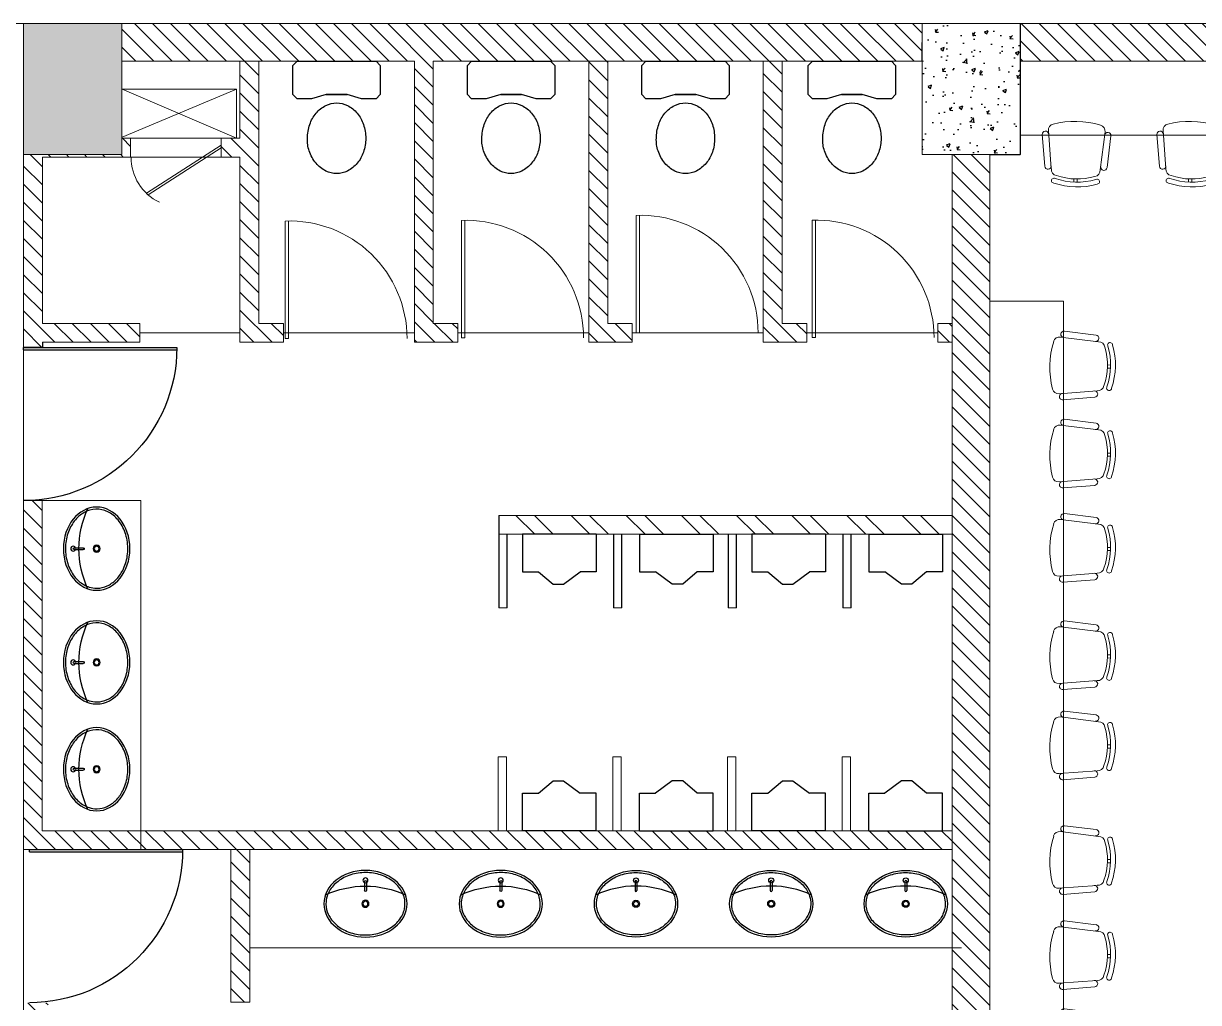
# Model space of a CAD drawing. Header units: millimetres. Extents: x 14520794 to 14796193, y 1415067 to 1454683.
# Drawn here: x 14526704 to 14533877, y 1448706 to 1454683 of the extents above; entities that cross this region are included whole.
import ezdxf

# ---------------------------------------------------------------- set-up
doc = ezdxf.new("R2010")
doc.units = ezdxf.units.MM
doc.header["$LTSCALE"] = 0.01
doc.header["$MEASUREMENT"] = 0
doc.layers.get('0').update_dxf_attribs({"color": 6, "lineweight": 0})
for name, color, linetype, lineweight in [('7', 7, 'Continuous', 9), ('fur', 32, 'Continuous', 9), ('fur_h', 32, 'Continuous', 13), ('fur_n', 32, 'Continuous', 13), ('H', 8, 'Continuous', 5), ('partition', 34, 'Continuous', 30), ('WALL', 7, 'Continuous', 30)]:
    doc.layers.add(name, color=color, linetype=linetype, lineweight=lineweight)
doc.layers.add('DOOR1', color=5, linetype='Continuous')
doc.layers.add('F-FUR', color=6, linetype='Continuous')
pattern_1 = [(315, (8833005.4, 736593.985), (55.2427173, 55.2427173), [])]
pattern_2 = [(315, (8833005.4, 736593.99), (168.379802, 168.379802), []), (315, (8833005.4, 736481.73), (168.379802, 168.379802), [])]

# ---------------------------------------------------------------- blocks, each defined once
blk = doc.blocks.new('Wc2')
for p, q in [((56.8, 270.7), (31.4, 245.3)), ((31.4, 245.3), (31.4, -237.3)), ((234.6, 270.7), (56.8, 270.7)), ((260, 245.3), (234.6, 270.7)), ((260, 156.4), (260, 245.3)), ((234.6, 67.5), (260, 156.4)), ((234.6, -59.5), (234.6, 67.5)), ((234.6, 67.5), (234.6, -59.5)), ((260, -148.4), (234.6, -59.5)), ((260, -237.3), (260, -148.4)), ((31.4, -237.3), (56.8, -262.7)), ((56.8, -262.7), (234.6, -262.7)), ((234.6, -262.7), (260, -237.3))]:
    blk.add_line(p, q)
blk.add_lwpolyline([(717.2, 4, 0.117036), (701.5, 70.2, 0.104338), (653.9, 129.7, 0.09029), (579, 171.5, 0.09898), (501.3, 181.8, 0.08237), (416.9, 167.8, 0.09029), (348.6, 129.7, 0.104338), (301.1, 70.2, 0.117036), (285.4, 4, 0.117036), (301.1, -62.2, 0.104338), (348.6, -121.7, 0.09029), (416.9, -159.8, 0.08237), (501.3, -173.8, 0.08237), (585.7, -159.8, 0.09029), (653.9, -121.7, 0.104338), (701.5, -62.2, 0.117036)], format="xyb", close=True)
blk = doc.blocks.new('Urinal1')
for p, q in [((0, 225), (0, -225)), ((0, 225), (228.6, 225)), ((228.6, 225), (228.6, 127)), ((304.8, 25.4), (228.6, 127)), ((304.8, -38.1), (304.8, 25.4)), ((228.6, -127), (304.8, -38.1)), ((228.6, -225), (228.6, -127)), ((0, -225), (228.6, -225))]:
    blk.add_line(p, q)
blk = doc.blocks.new('VASI1')
at = {"color": 8}
for p, q in [((11.69, -13.48), (11.69, -11.3)), ((12.15, -13.48), (12.15, -11.3))]:
    blk.add_line(p, q, dxfattribs=at)
for centre, radius in [((11.92, -8.1), 0.846), ((11.92, -8.1), 0.596), ((11.92, -13.73), 0.596)]:
    blk.add_circle(centre, radius, dxfattribs=at)
for centre, radius, start, end in [((11.92, 10.41), 22.76, 244.7812, 295.2188), ((11.92, -11.3), 0.23, 0, 180), ((11.92, -13.48), 0.23, 180, 0)]:
    blk.add_arc(centre, radius, start, end, dxfattribs=at)
blk.add_ellipse((11.92, -8.1), major_axis=(-10, 0), ratio=0.8)
blk.add_open_spline([(2.42, -8.1), (2.42, -8.7), (2.51, -9.31), (2.98, -10.79), (3.47, -11.65), (4.84, -13.18), (5.72, -13.86), (7.77, -14.92), (8.94, -15.29), (11.37, -15.65), (12.63, -15.64), (15.01, -15.25), (16.15, -14.88), (18.15, -13.84), (19.02, -13.17), (20.42, -11.59), (20.92, -10.68), (21.46, -8.78), (21.49, -7.79), (21.08, -5.88), (20.63, -4.95), (19.3, -3.28), (18.43, -2.55), (16.37, -1.4), (15.2, -0.99), (12.73, -0.56), (11.44, -0.54), (8.96, -0.91), (7.76, -1.29), (5.85, -2.28), (5.08, -2.84), (3.81, -4.12), (3.31, -4.84), (2.63, -6.35), (2.44, -7.15), (2.42, -8), (2.42, -8.05), (2.42, -8.1)], degree=3, knots=[0, 0, 0, 0, 0.245036, 0.245036, 0.618716, 0.618716, 0.999178, 0.999178, 1.386246, 1.386246, 1.771354, 1.771354, 2.14887, 2.14887, 2.524144, 2.524144, 2.91889, 2.91889, 3.313637, 3.313637, 3.708383, 3.708383, 4.10313, 4.10313, 4.497876, 4.497876, 4.892622, 4.892622, 5.287369, 5.287369, 5.612531, 5.612531, 5.937693, 5.937693, 6.262855, 6.262855, 6.283185, 6.283185, 6.283185, 6.283185], dxfattribs=at)
blk = doc.blocks.new('DOORR')
for p, q in [((0, 0.4583), (-0.9167, 0.4583)), ((0, 0.4443), (-0.9167, 0.4443)), ((0, 0.4443), (0, 0.4583))]:
    blk.add_line(p, q)
blk.add_arc((0, 0.4583), 0.9167, 180, 270)
blk = doc.blocks.new('A$C5AA46AE6')
at = {"layer": 'DOOR1', "xscale": -1133.994919283093, "yscale": 1133.994919283093, "zscale": 1133.994919283093}
blk.add_blockref('DOORR', (0, 519.7), dxfattribs=at)
blk = doc.blocks.new('e23')
h = blk.add_hatch(color=8)
h.dxf.hatch_style = 1
h.paths.add_polyline_path([(14607114.3, 1454452.6), (14607114.3, 1454682.6), (14606514.3, 1454682.6), (14606514.3, 1453882.6), (14607114.3, 1453882.6)])
h.paths.add_polyline_path([(14612941.3, 1454452.6), (14612941.3, 1454682.6), (14612141.3, 1454682.6), (14612141.3, 1453982.6), (14612141.3, 1453882.6), (14612341.3, 1453882.6), (14612941.3, 1453882.6)])
h.paths.add_polyline_path([(14618668.3, 1454451.4), (14618668.3, 1454682.6), (14617868.3, 1454682.6), (14617868.3, 1453882.6), (14618668.3, 1453882.6)])
h.paths.add_polyline_path([(14624396.3, 1454452.6), (14624396.3, 1454682.6), (14623596.3, 1454682.5), (14623596.3, 1453882.6), (14624396.3, 1453882.6)])
h.paths.add_polyline_path([(14629923.3, 1454682.6), (14629323.3, 1454682.6), (14629323.3, 1453882.6), (14629666.9, 1453882.6), (14629923.3, 1453882.6)])
h.paths.add_polyline_path([(14635750.3, 1454682.6), (14635150.3, 1454682.6), (14635150.3, 1453882.6), (14635394.3, 1453882.6), (14635750.3, 1453882.6)])
h.paths.add_polyline_path([(14641477.3, 1454682.6), (14640877.3, 1454682.6), (14640877.3, 1453882.6), (14641477.3, 1453882.6)])
h.paths.add_polyline_path([(14646961.9, 1454682.6), (14646419.3, 1454682.6), (14646419.3, 1453882.6), (14646961.9, 1453882.6)])
h.paths.add_polyline_path([(14646962.3, 1447592.6), (14646162.3, 1447592.6), (14646162.3, 1446792.6), (14646962.3, 1446792.6)])
h.paths.add_polyline_path([(14646962.3, 1443287.6), (14646362.3, 1443287.6), (14646362.3, 1442687.6), (14646962.3, 1442687.6)])
h.paths.add_polyline_path([(14635850.3, 1447592.6), (14635050.3, 1447592.6), (14635050.3, 1446792.6), (14635850.3, 1446792.6)])
h.paths.add_polyline_path([(14635750.3, 1440732.6), (14635150.3, 1440732.6), (14635150.3, 1440047.6), (14635150.3, 1439932.6), (14635750.3, 1439932.6)])
h.paths.add_polyline_path([(14641477.3, 1440732.6), (14640877.3, 1440732.6), (14640878, 1440047.6), (14640877.3, 1439932.6), (14640877.3, 1439932.6), (14641477.3, 1439932.6)])
h.paths.add_polyline_path([(14624396.3, 1447592.6), (14623596.3, 1447592.6), (14623596.3, 1446792.6), (14624396.3, 1446792.6)])
h.paths.add_polyline_path([(14618668.3, 1447592.6), (14617868.3, 1447592.6), (14617868.3, 1446792.6), (14618668.3, 1446792.6)])
h.paths.add_polyline_path([(14607214.3, 1447592.6), (14606414.3, 1447592.6), (14606414.3, 1446792.6), (14607214.3, 1446792.6)])
h.paths.add_polyline_path([(14607114.3, 1440732.6), (14606514.3, 1440732.6), (14606514.3, 1440047.6), (14606514.3, 1439932.6), (14607114.3, 1439932.6)])
h.paths.add_polyline_path([(14612942.3, 1440732.6), (14612342.3, 1440732.6), (14612342.3, 1440047.6), (14612342.3, 1439932.6), (14612942.3, 1439932.6)])
h.paths.add_polyline_path([(14618568.3, 1440732.6), (14617968.3, 1440732.6), (14617968.3, 1440047.6), (14617968.3, 1439932.6), (14618069.6, 1439932.6), (14618568.3, 1439932.6)])
h.paths.add_polyline_path([(14624296.3, 1440732.6), (14623696.3, 1440732.6), (14623696.3, 1440047.6), (14623696.3, 1439932.6), (14624296.3, 1439932.6)])
h.paths.add_polyline_path([(14629924.3, 1440732.6), (14629324.3, 1440732.6), (14629324.3, 1440047.6), (14629324.3, 1439932.6), (14629924.3, 1439932.6)])
h.paths.add_polyline_path([(14601387.3, 1440732.6), (14600787.3, 1440732.6), (14600787.3, 1440047.6), (14600787.3, 1439932.6), (14601387.3, 1439932.6)])
h.paths.add_polyline_path([(14595902.3, 1443287.6), (14595532.3, 1443287.6), (14595302.3, 1443287.6), (14595302.3, 1442687.6), (14595902.3, 1442687.6)])
h.paths.add_polyline_path([(14596102, 1447762.6), (14595302.6, 1447762.6), (14595302.6, 1446962.6), (14596102, 1446962.6)])
h.paths.add_polyline_path([(14595902.3, 1454682.6), (14595302.6, 1454682.6), (14595302.6, 1454452.6), (14595302.3, 1453882.6), (14595902.3, 1453882.6)])
h = blk.add_hatch()
h.set_pattern_fill('AR-CONC', color=178, scale=1.25)
h.set_pattern_definition([(50, (8833005.4, 736593.99), (227.730836, -19.923857), [23.8125, -261.9375]), (355, (8833005.4, 736593.99), (-44.054277, 238.821057), [19.05, -209.55073]), (100.4514447, (8833024.38, 736592.32), (183.676559, 218.89719), [20.237511, -222.612806]), (46.1842, (8833005.4, 736657.49), (338.848801, -52.55291), [35.71875, -392.90625]), (96.6355576, (8833033.64, 736653.1), (296.755168, 309.282656), [30.356279, -333.91951]), (351.184151, (8833005.4, 736657.5), (296.755168, 309.282656), [28.574959, -314.324665]), (21, (8833037.15, 736641.61), (189.517989, -127.831498), [23.8125, -261.9375]), (326, (8833037.15, 736641.6), (77.252535, 230.234958), [19.05, -209.55]), (71.451445, (8833052.94, 736630.96), (266.770524, 102.403461), [20.237511, -222.612422]), (37.5, (8833005.4, 736593.985), (3.8607541, 105.6937986), [0, -207.01, 0, -212.725, 0, -210.34375]), (7.5, (8833005.4, 736593.99), (83.5245781, 125.2257185), [0, -121.285, 0, -202.2475, 0, -80.16875]), (327.5, (8832934.6, 736593.985), (169.488244, -7.16093), [0, -79.375, 0, -247.65, 0, -328.6125]), (317.5, (8832902.85, 736593.99), (185.1614767, 31.7831138), [0, -103.1875, 0, -164.465, 0, -233.3625])])
h.paths.add_polyline_path([(14601387.3, 1454452.6), (14601387.3, 1454682.6), (14600971, 1454682.6), (14600971, 1453882.6), (14601387.3, 1453882.6)])
h.paths.add_polyline_path([(14600971, 1454682.6), (14600787.6, 1454682.6), (14600787.6, 1453882.6), (14600971, 1453882.6)])
at = {"layer": '7', "lineweight": 0}
h = blk.add_hatch(dxfattribs=at)
h.set_pattern_fill('ANSI31', color=8, scale=625, angle=-90, style=0)
h.set_pattern_definition(pattern_1)
h.paths.add_polyline_path([(14600787.3, 1454682.6), (14600787.3, 1454682.6), (14595902.6, 1454682.6), (14595902.6, 1454452.6), (14596623.5, 1454452.6), (14597688.5, 1454452.6), (14597688.5, 1452737.6), (14597803.5, 1452737.6), (14597953.5, 1452737.6), (14597953.5, 1452852.6), (14597803.5, 1452852.6), (14597803.5, 1454452.6), (14599818.5, 1454452.6), (14600785.3, 1454452.6)])
h.paths.add_polyline_path([(14601201, 1453882.6), (14600971, 1453882.6), (14600971, 1445792.4), (14595883.3, 1445792.6), (14595883.3, 1445786.6), (14595882.2, 1445792.6), (14595703.4, 1445792.6), (14595702.3, 1445786.6), (14595702.3, 1445792.6), (14595302.3, 1445792.6), (14595302.3, 1443287.6), (14595532.3, 1443287.6), (14595532.3, 1445562.6), (14601201, 1445562.6)])
h.paths.add_polyline_path([(14595532.3, 1442687.6), (14595302.3, 1442687.6), (14595302.3, 1439932.6), (14595797.3, 1439932.6), (14595797.3, 1440047.6), (14595532.3, 1440047.6)])
h = blk.add_hatch(dxfattribs=at)
h.set_pattern_fill('ANSI31', color=8, scale=625, angle=-90, style=0)
h.set_pattern_definition(pattern_1)
h.paths.add_polyline_path([(14606512.7, 1454452.5), (14601387.6, 1454452.5), (14601387.6, 1454682.6), (14606512.7, 1454682.6)])
h = blk.add_hatch(dxfattribs=at)
h.set_pattern_fill('ANSI31', color=8, scale=625, angle=-90, style=0)
h.set_pattern_definition(pattern_1)
h.paths.add_polyline_path([(14596738.5, 1454452.6), (14596623.5, 1454452.6), (14596623.5, 1453982.6), (14596508.5, 1453982.6), (14596508.5, 1453867.6), (14596623.5, 1453867.6), (14596623.5, 1452737.6), (14596888.5, 1452737.6), (14596888.5, 1452852.6), (14596738.5, 1452852.6)])
h.paths.add_polyline_path([(14598753.5, 1452737.6), (14598868.5, 1452737.6), (14599018.5, 1452737.6), (14599018.5, 1452852.6), (14598868.5, 1452852.6), (14598868.5, 1454452.6), (14598753.5, 1454452.6)])
h.paths.add_polyline_path([(14599933.5, 1454452.6), (14599818.5, 1454452.6), (14599818.5, 1452737.6), (14600083.5, 1452737.6), (14600083.5, 1452852.6), (14599933.5, 1452852.6)])
h = blk.add_hatch(dxfattribs=at)
h.set_pattern_fill('ANSI31', color=8, scale=625, angle=-90, style=0)
h.set_pattern_definition(pattern_1)
h.paths.add_polyline_path([(14595417.3, 1453867.6), (14595954.8, 1453867.6), (14595954.8, 1453982.6), (14595902.6, 1453982.6), (14595902.6, 1453882.6), (14595902.3, 1453882.6), (14595302.3, 1453882.6), (14595302.3, 1452705.9), (14595417.3, 1452705.9), (14595417.3, 1452737.3), (14596012.8, 1452737.3), (14596012.8, 1452852.3), (14595417.3, 1452852.3)])
h = blk.add_hatch(dxfattribs=at)
h.set_pattern_fill('ANSI32', color=251, scale=25, angle=-90, style=0)
h.set_pattern_definition(pattern_2)
h.paths.add_polyline_path([(14600883.5, 1452737.6), (14600971, 1452737.6), (14600971, 1452852.6), (14600883.5, 1452852.6)])
h = blk.add_hatch(dxfattribs=at)
h.set_pattern_fill('ANSI31', color=8, scale=625, angle=-90, style=0)
h.set_pattern_definition(pattern_1)
h.paths.add_polyline_path([(14595302.3, 1449639.9), (14596017.3, 1449639.9), (14596017.3, 1449754.9), (14595416.3, 1449754.9), (14595416.3, 1451770.4), (14595302.3, 1451770.4)])
h.paths.add_polyline_path([(14596017.3, 1449754.9), (14596017.3, 1449639.9), (14600971, 1449640), (14600971, 1449754.9), (14597200.3, 1449754.9)])
h.paths.add_polyline_path([(14596567.7, 1448707.3), (14596682.7, 1448707.3), (14596682.7, 1449639.9), (14596567.7, 1449639.9)])
h.paths.add_polyline_path([(14595302, 1447762.6), (14595452.3, 1447762.6), (14595452.3, 1448704.4), (14595302.1, 1448704.4)])
h = blk.add_hatch(dxfattribs=at)
h.set_pattern_fill('ANSI32', color=251, scale=25, angle=-90, style=0)
h.set_pattern_definition(pattern_2)
h.paths.add_polyline_path([(14600971, 1451565), (14600971, 1451680), (14598205.5, 1451680), (14598205.5, 1451565), (14598255.5, 1451565)])
at = {"color": 6}
for p, q in [((14595417.3, 1452737.3), (14595417.3, 1452705.9)), ((14595417.3, 1452705.9), (14595302.3, 1452705.9)), ((14595416.3, 1451770.4), (14595302.3, 1451770.4))]:
    blk.add_line(p, q, dxfattribs=at)
at = {"layer": '7', "color": 6, "lineweight": 0}
blk.add_arc((14596264.7, 1453867.6), 306.2, 180, 244.18595, dxfattribs=at)
at = {"layer": 'fur_h', "lineweight": 0}
for p, q in [((14595416.3, 1451770.4), (14596017.3, 1451770.4)), ((14596017.3, 1451770.4), (14596017.3, 1449754.9)), ((14596682.7, 1449039.9), (14601028.5, 1449039.9))]:
    blk.add_line(p, q, dxfattribs=at)
for points in [[(14598203.5, 1451115), (14598253.5, 1451115), (14598253.5, 1451565), (14598203.5, 1451565)], [(14598205.5, 1451115), (14598255.5, 1451115), (14598255.5, 1451565), (14598205.5, 1451565)], [(14598903.5, 1451115), (14598953.5, 1451115), (14598953.5, 1451565), (14598903.5, 1451565)], [(14598905.5, 1451115), (14598955.5, 1451115), (14598955.5, 1451565), (14598905.5, 1451565)], [(14599603.5, 1451115), (14599653.5, 1451115), (14599653.5, 1451565), (14599603.5, 1451565)], [(14599605.5, 1451115), (14599655.5, 1451115), (14599655.5, 1451565), (14599605.5, 1451565)], [(14600303.5, 1451115), (14600353.5, 1451115), (14600353.5, 1451565), (14600303.5, 1451565)], [(14600305.5, 1451115), (14600355.5, 1451115), (14600355.5, 1451565), (14600305.5, 1451565)], [(14598200.5, 1450205), (14598250.5, 1450205), (14598250.5, 1449755), (14598200.5, 1449755)], [(14598900.5, 1450205), (14598950.5, 1450205), (14598950.5, 1449755), (14598900.5, 1449755)], [(14599600.5, 1450205), (14599650.5, 1450205), (14599650.5, 1449755), (14599600.5, 1449755)], [(14600300.5, 1450205), (14600350.5, 1450205), (14600350.5, 1449755), (14600300.5, 1449755)]]:
    blk.add_lwpolyline(points, close=True, dxfattribs=at)
at = {"layer": 'WALL', "lineweight": 0}
for p, q in [((14595302.3, 1454682.6), (14595902.3, 1454682.6)), ((14595302.3, 1453882.6), (14595302.3, 1454682.6)), ((14595302.3, 1454682.6), (14595902.3, 1454682.6)), ((14595302.3, 1453882.6), (14595302.3, 1454682.6)), ((14595302.3, 1454682.6), (14595902.3, 1454682.6)), ((14595302.3, 1453882.6), (14595302.3, 1454682.6)), ((14595302.3, 1454682.6), (14595902.3, 1454682.6)), ((14595302.3, 1453882.6), (14595302.3, 1454682.6)), ((14595302.3, 1454682.6), (14595902.3, 1454682.6)), ((14595302.3, 1453882.6), (14595302.3, 1454682.6)), ((14595302.3, 1454682.6), (14595902.3, 1454682.6)), ((14595302.3, 1453882.6), (14595302.3, 1454682.6)), ((14595302.6, 1454682.6), (14595902.6, 1454682.6)), ((14595302.6, 1454452.6), (14595302.6, 1454682.6)), ((14595302.6, 1454682.6), (14595902.6, 1454682.6)), ((14595902.3, 1453882.6), (14595902.3, 1454682.6)), ((14600883.3, 1454682.6), (14595902.3, 1454682.6)), ((14595902.3, 1453882.6), (14595902.3, 1454682.6)), ((14595902.6, 1453882.6), (14595902.6, 1454682.6)), ((14600883.3, 1454682.6), (14595902.6, 1454682.6)), ((14595902.6, 1453882.6), (14595902.6, 1454682.6)), ((14600796.2, 1454682.6), (14595911.2, 1454682.6)), ((14595912.2, 1454682.6), (14596842.2, 1454682.6)), ((14600787.3, 1454683.5), (14600785.3, 1454452.6)), ((14600787.3, 1454682.6), (14601387.3, 1454682.6)), ((14600787.3, 1453882.6), (14600787.3, 1454682.6)), ((14600787.3, 1454682.6), (14601387.3, 1454682.6)), ((14600787.3, 1453882.6), (14600787.3, 1454682.6)), ((14600787.3, 1454682.6), (14601387.3, 1454682.6)), ((14600787.3, 1453882.6), (14600787.3, 1454682.6)), ((14600787.3, 1454682.6), (14601387.3, 1454682.6)), ((14600787.3, 1453882.6), (14600787.3, 1454682.6)), ((14600787.6, 1454682.6), (14601387.6, 1454682.6)), ((14600787.6, 1453882.6), (14600787.6, 1454682.6)), ((14600787.6, 1454682.6), (14601387.6, 1454682.6)), ((14600787.6, 1453882.6), (14600787.6, 1454682.6)), ((14605142.3, 1454682.6), (14601287.5, 1454682.6)), ((14601387.3, 1453882.6), (14601387.3, 1454682.6)), ((14601387.3, 1453882.6), (14601387.3, 1454682.6)), ((14601387.3, 1453882.6), (14601387.3, 1454682.6)), ((14601387.3, 1453882.6), (14601387.3, 1454682.6)), ((14601387.6, 1453882.6), (14601387.6, 1454682.6)), ((14601387.6, 1453882.6), (14601387.6, 1454682.6)), ((14595902.3, 1454452.6), (14596623.5, 1454452.6)), ((14595902.3, 1454452.6), (14597688.5, 1454452.6)), ((14595902.3, 1454452.6), (14596623.5, 1454452.6)), ((14596623.5, 1454452.6), (14597688.5, 1454452.6)), ((14596623.5, 1454452.6), (14596623.5, 1453982.6)), ((14596738.5, 1454452.6), (14596738.5, 1452852.6)), ((14596738.5, 1454452.6), (14597688.5, 1454452.6)), ((14597688.5, 1452737.6), (14597688.5, 1454452.6)), ((14597803.5, 1454452.6), (14597803.5, 1452852.6)), ((14597803.5, 1454452.6), (14598753.5, 1454452.6)), ((14597803.5, 1454452.6), (14600796.2, 1454452.6)), ((14597803.5, 1454452.6), (14599818.5, 1454452.6)), ((14598753.5, 1452737.6), (14598753.5, 1454452.6)), ((14598868.5, 1454452.6), (14598868.5, 1452852.6)), ((14598868.5, 1454452.6), (14599818.5, 1454452.6)), ((14600787.3, 1454452.6), (14599723.8, 1454452.6)), ((14600787.3, 1454452.6), (14599723.8, 1454452.6)), ((14599818.5, 1452737.6), (14599818.5, 1454452.6)), ((14599933.5, 1454452.6), (14600785.3, 1454452.6)), ((14599933.5, 1454452.6), (14599933.5, 1452852.6)), ((14599933.5, 1454452.6), (14600785.3, 1454452.6)), ((14605140.9, 1454452.6), (14601387.3, 1454452.6)), ((14595903.3, 1454282.6), (14596602.6, 1453982.6)), ((14595903.3, 1453988.6), (14596602.6, 1454282.6)), ((14595900.3, 1453982.6), (14596623.5, 1453982.6)), ((14595954.8, 1453867.6), (14595954.8, 1453982.6)), ((14596508.5, 1453982.6), (14596508.5, 1453867.6)), ((14595302.3, 1453882.6), (14595302, 1447762.6)), ((14595302.3, 1453882.6), (14595902.3, 1453882.6)), ((14595302.3, 1453882.6), (14595302.3, 1448803.4)), ((14595302.3, 1453882.6), (14595902.3, 1453882.6)), ((14595302.3, 1453882.6), (14595902.3, 1453882.6)), ((14595302.3, 1453882.6), (14595902.3, 1453882.6)), ((14595302.3, 1453882.6), (14595902.3, 1453882.6)), ((14595302.3, 1453882.6), (14595902.3, 1453882.6)), ((14595302.6, 1453882.6), (14595902.6, 1453882.6)), ((14595302.6, 1453882.6), (14595902.6, 1453882.6)), ((14596508.5, 1453940.6), (14596052.7, 1453646.7)), ((14596508.5, 1453925.1), (14596062.6, 1453637.6)), ((14600787.3, 1453882.6), (14601387.3, 1453882.6)), ((14600787.3, 1453882.6), (14601387.3, 1453882.6)), ((14600787.3, 1453882.6), (14601387.3, 1453882.6)), ((14600787.3, 1453882.6), (14601387.3, 1453882.6)), ((14600787.6, 1453882.6), (14601387.6, 1453882.6)), ((14600787.6, 1453882.6), (14601387.6, 1453882.6)), ((14600971, 1453882.6), (14600971, 1452852.6)), ((14601145, 1453882.6), (14600971, 1453882.6)), ((14600971, 1453882.6), (14600971, 1445792.4)), ((14595417.3, 1453867.6), (14595417.3, 1452852.3)), ((14595417.3, 1453867.6), (14595954.8, 1453867.6)), ((14595954.8, 1453867.6), (14596508.5, 1453867.6)), ((14596508.5, 1453867.6), (14596623.5, 1453867.6)), ((14596623.5, 1453867.6), (14596623.5, 1452737.6)), ((14598278.5, 1453756.8), (14598278.5, 1453756.8)), ((14596012.8, 1452852.3), (14595417.3, 1452852.3)), ((14596012.8, 1452852.3), (14596012.8, 1452737.3)), ((14596012.8, 1452794.8), (14596623.5, 1452794.8)), ((14596888.5, 1452852.6), (14596738.5, 1452852.6)), ((14596888.5, 1452852.6), (14596888.5, 1452737.6)), ((14596888.5, 1452795.1), (14597688.5, 1452795.1)), ((14597953.5, 1452852.6), (14597803.5, 1452852.6)), ((14597953.5, 1452852.6), (14597953.5, 1452737.6)), ((14597953.5, 1452795.1), (14598753.5, 1452795.1)), ((14599018.5, 1452852.6), (14598868.5, 1452852.6)), ((14599018.5, 1452852.6), (14599018.5, 1452737.6)), ((14599018.5, 1452795.1), (14599818.5, 1452795.1)), ((14600083.5, 1452852.6), (14599933.5, 1452852.6)), ((14600083.5, 1452852.6), (14600083.5, 1452737.6)), ((14600083.5, 1452795.1), (14600883.5, 1452795.1)), ((14600883.5, 1452852.6), (14600883.5, 1452737.6)), ((14600883.5, 1452852.6), (14600971, 1452852.6)), ((14596012.8, 1452737.3), (14595417.3, 1452737.3)), ((14596888.5, 1452737.6), (14596623.5, 1452737.6)), ((14597688.5, 1452737.6), (14597803.5, 1452737.6)), ((14597953.5, 1452737.6), (14597803.5, 1452737.6)), ((14598753.5, 1452737.6), (14598868.5, 1452737.6)), ((14599018.5, 1452737.6), (14598868.5, 1452737.6)), ((14600083.5, 1452737.6), (14599818.5, 1452737.6)), ((14600883.5, 1452737.6), (14600971, 1452737.6)), ((14600971, 1452737.6), (14600971, 1451680)), ((14595416.3, 1451770.4), (14595416.3, 1449754.9)), ((14600971, 1451680), (14598203.5, 1451680)), ((14598203.5, 1451565), (14598203.5, 1451680)), ((14600971.5, 1451680), (14598205.5, 1451680)), ((14598205.5, 1451565), (14598205.5, 1451680)), ((14600971, 1451565), (14598203.5, 1451565)), ((14600971.5, 1451565), (14598205.5, 1451565)), ((14600971, 1451565), (14600971, 1449464.7)), ((14595416.3, 1449754.9), (14597200.3, 1449754.9)), ((14596017.3, 1449754.9), (14595417.3, 1449754.9)), ((14596017.3, 1449754.9), (14596017.3, 1449639.9)), ((14597200.3, 1449754.9), (14600971.5, 1449754.9)), ((14595302.3, 1449639.9), (14600971.5, 1449640)), ((14596017.3, 1449639.9), (14595417.3, 1449639.9)), ((14596567.7, 1449639.9), (14596567.7, 1448707.3)), ((14596682.7, 1449639.9), (14596682.7, 1448707.3)), ((14600971, 1449349.7), (14600971, 1445962.4)), ((14596682.7, 1448707.3), (14596567.7, 1448707.3))]:
    blk.add_line(p, q, dxfattribs=at)
for points in [[(14641477.3, 1454682.6), (14601387.6, 1454682.6)], [(14595902.6, 1454282.6), (14595902.6, 1453982.6), (14596602.6, 1453982.6), (14596602.6, 1454282.6), (14595902.6, 1454282.6)], [(14600971, 1453882.6), (14600971, 1445792.4), (14595302.3, 1445792.6)], [(14601200.8, 1453882.6), (14601200.8, 1445562.6), (14595302.3, 1445562.8)]]:
    blk.add_lwpolyline(points, dxfattribs=at)
blk.add_lwpolyline([(14606512.7, 1454452.5), (14601387.6, 1454452.5), (14601387.6, 1454682.6), (14606512.7, 1454682.6)], close=True, dxfattribs=at)
for points in [[(14599063, 1453511.6), (14599063, 1452795.1), (14599042.4, 1452795.1), (14599042.4, 1453511.9, -0.424993), (14599786.7, 1452795.1)], [(14596919.7, 1453477.2), (14596919.7, 1452760.6), (14596899, 1452760.6), (14596899, 1453477.5, -0.424993), (14597643.3, 1452760.6)], [(14597997, 1453480.9), (14597997, 1452764.3), (14597976.3, 1452764.3), (14597976.3, 1453481.2, -0.424993), (14598720.6, 1452764.3)], [(14600137, 1453482), (14600137, 1452765.5), (14600116.4, 1452765.5), (14600116.4, 1453482.3, -0.424993), (14600860.7, 1452765.5)]]:
    blk.add_lwpolyline(points, format="xyb", dxfattribs=at)
at = {"layer": '7', "color": 6, "lineweight": 0, "xscale": 0.8999999999075575, "yscale": 0.8999999999075575, "zscale": 0.8999999999075575}
for p in [(14595302.3, 1451770.4), (14595337.7, 1448704.4)]:
    blk.add_blockref('A$C5AA46AE6', p, dxfattribs=at)
at = {"layer": 'F-FUR', "color": 6, "lineweight": 0, "xscale": -1}
for name, p, rotation in [('Wc2', (14597217.5, 1454484), 90), ('Wc2', (14598282.5, 1454484), 90), ('Wc2', (14599347.5, 1454484), 90), ('Wc2', (14600363.4, 1454484), 90), ('Urinal1', (14599288, 1451565), 90), ('Urinal1', (14600688, 1451565), 90), ('Urinal1', (14598572.9, 1449755), 270), ('Urinal1', (14599972.9, 1449755), 270)]:
    blk.add_blockref(name, p, dxfattribs=dict(at, rotation=rotation))
at = {"layer": 'F-FUR', "color": 6, "lineweight": 0, "yscale": 25.40000000001947, "zscale": 25.40000000001947}
for p, xscale, rotation in [((14595954.2, 1451173.9), -25.40000000001947, 270), ((14595954.2, 1450479.7), -25.40000000001947, 270), ((14595954.2, 1449827.2), -25.40000000001947, 270), ((14597086.9, 1449103), -25.40000000001947, 180), ((14597912.7, 1449103), -25.40000000001947, 180), ((14599343.8, 1449103), 25.40000000001947, 180), ((14600169.5, 1449103), 25.40000000001947, 180), ((14600990.7, 1449103), 25.40000000001947, 180)]:
    blk.add_blockref('VASI1', p, dxfattribs=dict(at, xscale=xscale, rotation=rotation))
at = {"layer": 'F-FUR', "color": 6, "lineweight": 0}
for p, rotation in [((14598572.9, 1451565), 270), ((14599972.9, 1451565), 270), ((14599288, 1449755), 89.99999999999999), ((14600688, 1449755), 89.99999999999999)]:
    blk.add_blockref('Urinal1', p, dxfattribs=dict(at, rotation=rotation))
blk = doc.blocks.new('CHAIR8')
for p, q in [((5.27, 6.07), (6.57, -2.17)), ((6.75, 5.6), (7.83, -1.26)), ((-3.75, -4.87), (-6.66, 2.95)), ((-7.71, 1.78), (-5.25, -4.73)), ((1.6, -5.63), (1.78, -6.3)), ((2.27, -5.45), (2.45, -6.12))]:
    blk.add_line(p, q)
for centre, radius, start, end in [((3.66, -12.12), 19.34, 89.1493, 120.2102), ((3.95, 5.9), 1.33, 7.6416, 90.1678), ((6.06, 5.49), 0.697, 8.9692, 188.9692), ((-7.05, 2.02), 0.697, 20.6739, 200.6739), ((-5.42, 3.44), 1.33, 119.1918, 201.718), ((5.26, -2.59), 1.37, 293.9707, 17.8377), ((7.15, -1.37), 0.697, 188.9692, 8.9692), ((-4.6, -4.48), 0.697, 200.6739, 20.6739), ((-2.4, -4.6), 1.37, 191.5219, 275.3889), ((-1.51, 7.61), 14.29, 266.5858, 302.7737), ((-1.51, 7.61), 13.59, 266.7596, 302.6), ((6.59, -4.8), 0.535, 288.2683, 132.1853), ((-2.48, -7.18), 0.535, 77.1742, 281.0912), ((-1.51, 7.61), 15.33, 266.7596, 302.6)]:
    blk.add_arc(centre, radius, start, end)

msp = doc.modelspace()

# ---------------------------------------------------------------- linework, layer by layer
at = {"layer": 'fur'}
for points in [[(14532789.6, 1454002.6), (14536389.6, 1454002.6), (14536389.6, 1454452.6), (14532789.6, 1454452.6)], [(14533052.8, 1445562.6), (14533052.8, 1452987.7), (14532602.8, 1452987.7), (14532602.8, 1445562.6)]]:
    msp.add_lwpolyline(points, close=True, dxfattribs=at)
at = {"layer": 'H', "color": 254, "true_color": 0xfeeab9}
msp.add_lwpolyline([(14532789.3, 1454452.6), (14574284.4, 1454452.6), (14574297.8, 1450476.4), (14575191.1, 1450476.4), (14575177.6, 1447517.6), (14577564.3, 1447517.6), (14577564.3, 1444332.6), (14578134.3, 1444332.6), (14578134.3, 1440047.6), (14526934.3, 1440047.6), (14526934.3, 1445562.6), (14532602.8, 1445562.6), (14532602.8, 1453882.6), (14532789.6, 1453882.6), (14532789.3, 1454452.6)], dxfattribs=at)
msp.add_lwpolyline([(14550070.3, 1454452.5), (14532789.3, 1454452.5), (14532789.3, 1453882.5), (14532602.8, 1453882.5), (14532602.8, 1445562.7), (14526934.5, 1445562.7), (14526934.3, 1440047.5), (14550070.3, 1440047.5)], close=True, dxfattribs=at)
msp.add_lwpolyline([(14550070.3, 1454452.5), (14532789.3, 1454452.5), (14532789.3, 1453882.5), (14532602.8, 1453882.5), (14532602.8, 1445562.7), (14526934.5, 1445562.7), (14526934.3, 1440047.5), (14550070.3, 1440047.5)], close=True, dxfattribs=at)
at = {"layer": 'WALL', "lineweight": 0}
msp.add_line((14525511.9, 1454682.6), (14526704.3, 1454682.6), dxfattribs=at)

# ---------------------------------------------------------------- block references
at = {"layer": 'fur_n'}
for p, xscale, yscale, zscale, rotation in [((14533117.4, 1453898.4, 2.7), 28.05167298866232, 28.05167298866232, 28.05167298866232, 343.9584816661645), ((14533817.4, 1453898.4, 2.7), 28.05167298866232, 28.05167298866232, 28.05167298866232, 343.9584816661645), ((14533157, 1452579.7, 2.7), 28.05167298866234, 28.05167298866234, 28.05167298866234, 73.95848166615019), ((14533157, 1452041.7, 2.7), 28.05167298866234, 28.05167298866234, 28.05167298866234, 73.95848166615019), ((14533157, 1451465.7, 2.7), 28.05167298866234, 28.05167298866234, 28.05167298866234, 73.95848166615019), ((14533157, 1450810.1, 2.7), 28.05167298866234, 28.05167298866234, 28.05167298866234, 73.95848166615019), ((14533157, 1450260, 2.7), 28.05167298866234, 28.05167298866234, 28.05167298866234, 73.95848166615019), ((14533157, 1449560.1, 2.7), 28.05167298866234, 28.05167298866234, 28.05167298866234, 73.95848166615019), ((14533157, 1448979.7, 2.7), 28.05167298866234, 28.05167298866234, 28.05167298866234, 73.95848166615019), ((14533157, 1448441.7, 2.7), 28.05167298866234, 28.05167298866234, 28.05167298866234, 73.95848166615019)]:
    msp.add_blockref('CHAIR8', p, dxfattribs=dict(at, xscale=xscale, yscale=yscale, zscale=zscale, rotation=rotation))
at = {"layer": 'partition'}
msp.add_blockref('e23', (-68598, 0), dxfattribs=at)

doc.saveas('drawing.dxf')
